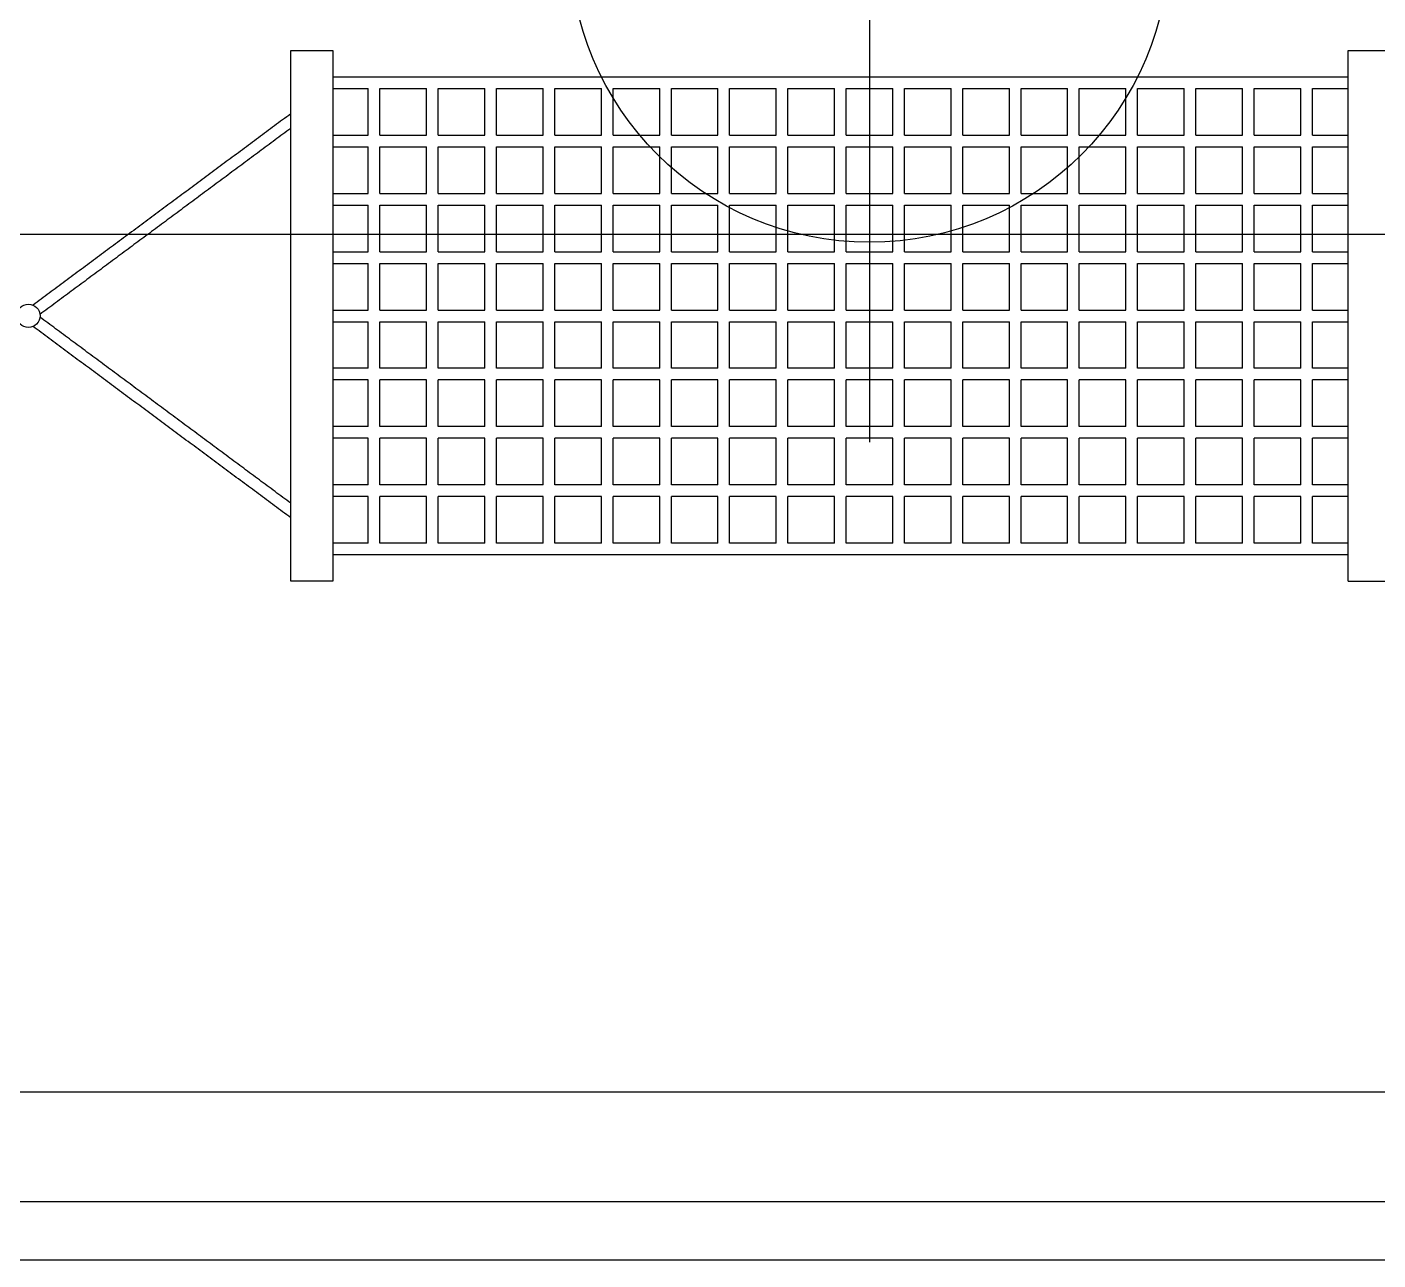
# Model space of a CAD drawing. Header units: millimetres. Extents: x 1145859089 to 1147511753, y -1047484727 to -1047247487.
# Drawn here: x 1147319387 to 1147321705, y -1047311799 to -1047309684 of the extents above; entities that cross this region are included whole.
import ezdxf
from ezdxf.xclip import XClip

# ---------------------------------------------------------------- set-up
doc = ezdxf.new("R2010")
doc.units = ezdxf.units.MM
doc.header["$LTSCALE"] = 100
doc.header["$MEASUREMENT"] = 0
doc.header["$XCLIPFRAME"] = 2
doc.linetypes.add('단지배치도$0$DASHED2', pattern=[0.375, 0.25, -0.125])
doc.layers.get('0').update_dxf_attribs({"linetype": 'CONTINUOUS'})
for name, color, linetype in [('0-BLOCK', 2, 'CONTINUOUS'), ('TRAY', 1, 'CONTINUOUS'), ('XREF', 135, 'CONTINUOUS'), ('단지배치도$0$W240910', 135, 'CONTINUOUS')]:
    doc.layers.add(name, color=color, linetype=linetype)

# ---------------------------------------------------------------- blocks, each defined once
blk = doc.blocks.new('단지배치도$0$zw$9902')
at = {"layer": '단지배치도$0$W240910'}
for p, q in [((60560.4, 62687.5), (60560.4, 60972.9)), ((59567.3, 61644.7), (59639.4, 61644.7)), ((59567.3, 60734.7), (59567.3, 61644.7)), ((59639.4, 61644.7), (59639.4, 60734.7)), ((59639.4, 60734.7), (59567.3, 60734.7)), ((58740.3, 59670, 0), (67770.2, 59670, 0)), ((58740.3, 59670, 0), (67770.2, 59670, 0)), ((58740.3, 59570, 0), (67770.2, 59570, 0)), ((58740.3, 59570, 0), (67770.2, 59570, 0))]:
    blk.add_line(p, q, dxfattribs=at)
at = {"layer": '단지배치도$0$W240910', "linetype": '단지배치도$0$DASHED2', "ltscale": 500}
blk.add_line((62739.2, 59858.1), (58281.7, 59858.1), dxfattribs=at)
at = {"layer": '단지배치도$0$W240910'}
for centre, radius in [((60560.4, 61830.2), 514.4), ((59117.2, 61189.7), 20)]:
    blk.add_circle(centre, radius, dxfattribs=at)
blk.add_rational_spline([(61381.6, 61644.7), (61381.3, 61644.7), (61407.8, 61644.7), (61442.4, 61644.7), (61452.3, 61644.7)], [0.9136551363, 0.759736031442, 1, 0.707106781187, 1], degree=2, knots=[10.170825, 10.170825, 10.170825, 56.602851, 56.602851, 113.205702, 113.205702, 113.205702], dxfattribs=at)
for points in [[(61381.6, 60734.7), (61381.6, 61189.7), (61381.6, 61644.7)], [(59639.4, 61599.6), (60510.5, 61599.6), (61381.6, 61599.6)], [(59639.4, 61579.6), (59669.9, 61579.6), (59700.5, 61579.6)], [(59700.5, 61499.6), (59700.5, 61539.6), (59700.5, 61579.6)], [(59720.5, 61579.6), (59760.5, 61579.6), (59800.5, 61579.6)], [(59720.5, 61499.6), (59720.5, 61539.6), (59720.5, 61579.6)], [(59800.5, 61499.6), (59800.5, 61539.6), (59800.5, 61579.6)], [(59820.5, 61579.6), (59860.5, 61579.6), (59900.5, 61579.6)], [(59820.5, 61499.6), (59820.5, 61539.6), (59820.5, 61579.6)], [(59900.5, 61499.6), (59900.5, 61539.6), (59900.5, 61579.6)], [(59920.5, 61579.6), (59960.5, 61579.6), (60000.5, 61579.6)], [(59920.5, 61499.6), (59920.5, 61539.6), (59920.5, 61579.6)], [(60000.5, 61499.6), (60000.5, 61539.6), (60000.5, 61579.6)], [(60020.5, 61579.6), (60060.5, 61579.6), (60100.5, 61579.6)], [(60020.5, 61499.6), (60020.5, 61539.6), (60020.5, 61579.6)], [(60100.5, 61499.6), (60100.5, 61539.6), (60100.5, 61579.6)], [(60120.5, 61579.6), (60160.5, 61579.6), (60200.5, 61579.6)], [(60120.5, 61499.6), (60120.5, 61539.6), (60120.5, 61579.6)], [(60200.5, 61499.6), (60200.5, 61539.6), (60200.5, 61579.6)], [(60220.5, 61579.6), (60260.5, 61579.6), (60300.5, 61579.6)], [(60220.5, 61499.6), (60220.5, 61539.6), (60220.5, 61579.6)], [(60300.5, 61499.6), (60300.5, 61539.6), (60300.5, 61579.6)], [(60320.5, 61579.6), (60360.5, 61579.6), (60400.5, 61579.6)], [(60320.5, 61499.6), (60320.5, 61539.6), (60320.5, 61579.6)], [(60400.5, 61499.6), (60400.5, 61539.6), (60400.5, 61579.6)], [(60420.5, 61579.6), (60460.5, 61579.6), (60500.5, 61579.6)], [(60420.5, 61499.6), (60420.5, 61539.6), (60420.5, 61579.6)], [(60500.5, 61499.6), (60500.5, 61539.6), (60500.5, 61579.6)], [(60520.5, 61579.6), (60560.5, 61579.6), (60600.5, 61579.6)], [(60520.5, 61499.6), (60520.5, 61539.6), (60520.5, 61579.6)], [(60600.5, 61499.6), (60600.5, 61539.6), (60600.5, 61579.6)], [(60620.5, 61579.6), (60660.5, 61579.6), (60700.5, 61579.6)], [(60620.5, 61499.6), (60620.5, 61539.6), (60620.5, 61579.6)], [(60700.5, 61499.6), (60700.5, 61539.6), (60700.5, 61579.6)], [(60720.5, 61579.6), (60760.5, 61579.6), (60800.5, 61579.6)], [(60720.5, 61499.6), (60720.5, 61539.6), (60720.5, 61579.6)], [(60800.5, 61499.6), (60800.5, 61539.6), (60800.5, 61579.6)], [(60820.5, 61579.6), (60860.5, 61579.6), (60900.5, 61579.6)], [(60820.5, 61499.6), (60820.5, 61539.6), (60820.5, 61579.6)], [(60900.5, 61499.6), (60900.5, 61539.6), (60900.5, 61579.6)], [(60920.5, 61579.6), (60960.5, 61579.6), (61000.5, 61579.6)], [(60920.5, 61499.6), (60920.5, 61539.6), (60920.5, 61579.6)], [(61000.5, 61499.6), (61000.5, 61539.6), (61000.5, 61579.6)], [(61020.5, 61579.6), (61060.5, 61579.6), (61100.5, 61579.6)], [(61020.5, 61499.6), (61020.5, 61539.6), (61020.5, 61579.6)], [(61100.5, 61499.6), (61100.5, 61539.6), (61100.5, 61579.6)], [(61120.5, 61579.6), (61160.5, 61579.6), (61200.5, 61579.6)], [(61120.5, 61499.6), (61120.5, 61539.6), (61120.5, 61579.6)], [(61200.5, 61499.6), (61200.5, 61539.6), (61200.5, 61579.6)], [(61220.5, 61579.6), (61260.5, 61579.6), (61300.5, 61579.6)], [(61220.5, 61499.6), (61220.5, 61539.6), (61220.5, 61579.6)], [(61300.5, 61499.6), (61300.5, 61539.6), (61300.5, 61579.6)], [(61320.5, 61579.6), (61351, 61579.6), (61381.6, 61579.6)], [(61320.5, 61499.6), (61320.5, 61539.6), (61320.5, 61579.6)], [(59567.3, 61536.1), (59346.2, 61372.1), (59125.2, 61208)], [(59567.3, 61511.2), (59352.2, 61351.6), (59137.1, 61192)], [(59639.4, 61499.6), (59669.9, 61499.6), (59700.5, 61499.6)], [(59720.5, 61499.6), (59760.5, 61499.6), (59800.5, 61499.6)], [(59820.5, 61499.6), (59860.5, 61499.6), (59900.5, 61499.6)], [(59920.5, 61499.6), (59960.5, 61499.6), (60000.5, 61499.6)], [(60020.5, 61499.6), (60060.5, 61499.6), (60100.5, 61499.6)], [(60120.5, 61499.6), (60160.5, 61499.6), (60200.5, 61499.6)], [(60220.5, 61499.6), (60260.5, 61499.6), (60300.5, 61499.6)], [(60320.5, 61499.6), (60360.5, 61499.6), (60400.5, 61499.6)], [(60420.5, 61499.6), (60460.5, 61499.6), (60500.5, 61499.6)], [(60520.5, 61499.6), (60560.5, 61499.6), (60600.5, 61499.6)], [(60620.5, 61499.6), (60660.5, 61499.6), (60700.5, 61499.6)], [(60720.5, 61499.6), (60760.5, 61499.6), (60800.5, 61499.6)], [(60820.5, 61499.6), (60860.5, 61499.6), (60900.5, 61499.6)], [(60920.5, 61499.6), (60960.5, 61499.6), (61000.5, 61499.6)], [(61020.5, 61499.6), (61060.5, 61499.6), (61100.5, 61499.6)], [(61120.5, 61499.6), (61160.5, 61499.6), (61200.5, 61499.6)], [(61220.5, 61499.6), (61260.5, 61499.6), (61300.5, 61499.6)], [(61320.5, 61499.6), (61351, 61499.6), (61381.6, 61499.6)], [(59639.4, 61479.6), (59669.9, 61479.6), (59700.5, 61479.6)], [(59700.5, 61399.6), (59700.5, 61439.6), (59700.5, 61479.6)], [(59720.5, 61479.6), (59760.5, 61479.6), (59800.5, 61479.6)], [(59720.5, 61399.6), (59720.5, 61439.6), (59720.5, 61479.6)], [(59800.5, 61399.6), (59800.5, 61439.6), (59800.5, 61479.6)], [(59820.5, 61479.6), (59860.5, 61479.6), (59900.5, 61479.6)], [(59820.5, 61399.6), (59820.5, 61439.6), (59820.5, 61479.6)], [(59900.5, 61399.6), (59900.5, 61439.6), (59900.5, 61479.6)], [(59920.5, 61479.6), (59960.5, 61479.6), (60000.5, 61479.6)], [(59920.5, 61399.6), (59920.5, 61439.6), (59920.5, 61479.6)], [(60000.5, 61399.6), (60000.5, 61439.6), (60000.5, 61479.6)], [(60020.5, 61479.6), (60060.5, 61479.6), (60100.5, 61479.6)], [(60020.5, 61399.6), (60020.5, 61439.6), (60020.5, 61479.6)], [(60100.5, 61399.6), (60100.5, 61439.6), (60100.5, 61479.6)], [(60120.5, 61479.6), (60160.5, 61479.6), (60200.5, 61479.6)], [(60120.5, 61399.6), (60120.5, 61439.6), (60120.5, 61479.6)], [(60200.5, 61399.6), (60200.5, 61439.6), (60200.5, 61479.6)], [(60220.5, 61479.6), (60260.5, 61479.6), (60300.5, 61479.6)], [(60220.5, 61399.6), (60220.5, 61439.6), (60220.5, 61479.6)], [(60300.5, 61399.6), (60300.5, 61439.6), (60300.5, 61479.6)], [(60320.5, 61479.6), (60360.5, 61479.6), (60400.5, 61479.6)], [(60320.5, 61399.6), (60320.5, 61439.6), (60320.5, 61479.6)], [(60400.5, 61399.6), (60400.5, 61439.6), (60400.5, 61479.6)], [(60420.5, 61479.6), (60460.5, 61479.6), (60500.5, 61479.6)], [(60420.5, 61399.6), (60420.5, 61439.6), (60420.5, 61479.6)], [(60500.5, 61399.6), (60500.5, 61439.6), (60500.5, 61479.6)], [(60520.5, 61479.6), (60560.5, 61479.6), (60600.5, 61479.6)], [(60520.5, 61399.6), (60520.5, 61439.6), (60520.5, 61479.6)], [(60600.5, 61399.6), (60600.5, 61439.6), (60600.5, 61479.6)], [(60620.5, 61479.6), (60660.5, 61479.6), (60700.5, 61479.6)], [(60620.5, 61399.6), (60620.5, 61439.6), (60620.5, 61479.6)], [(60700.5, 61399.6), (60700.5, 61439.6), (60700.5, 61479.6)], [(60720.5, 61479.6), (60760.5, 61479.6), (60800.5, 61479.6)], [(60720.5, 61399.6), (60720.5, 61439.6), (60720.5, 61479.6)], [(60800.5, 61399.6), (60800.5, 61439.6), (60800.5, 61479.6)], [(60820.5, 61479.6), (60860.5, 61479.6), (60900.5, 61479.6)], [(60820.5, 61399.6), (60820.5, 61439.6), (60820.5, 61479.6)], [(60900.5, 61399.6), (60900.5, 61439.6), (60900.5, 61479.6)], [(60920.5, 61479.6), (60960.5, 61479.6), (61000.5, 61479.6)], [(60920.5, 61399.6), (60920.5, 61439.6), (60920.5, 61479.6)], [(61000.5, 61399.6), (61000.5, 61439.6), (61000.5, 61479.6)], [(61020.5, 61479.6), (61060.5, 61479.6), (61100.5, 61479.6)], [(61020.5, 61399.6), (61020.5, 61439.6), (61020.5, 61479.6)], [(61100.5, 61399.6), (61100.5, 61439.6), (61100.5, 61479.6)], [(61120.5, 61479.6), (61160.5, 61479.6), (61200.5, 61479.6)], [(61120.5, 61399.6), (61120.5, 61439.6), (61120.5, 61479.6)], [(61200.5, 61399.6), (61200.5, 61439.6), (61200.5, 61479.6)], [(61220.5, 61479.6), (61260.5, 61479.6), (61300.5, 61479.6)], [(61220.5, 61399.6), (61220.5, 61439.6), (61220.5, 61479.6)], [(61300.5, 61399.6), (61300.5, 61439.6), (61300.5, 61479.6)], [(61320.5, 61479.6), (61351, 61479.6), (61381.6, 61479.6)], [(61320.5, 61399.6), (61320.5, 61439.6), (61320.5, 61479.6)], [(59639.4, 61399.6), (59669.9, 61399.6), (59700.5, 61399.6)], [(59720.5, 61399.6), (59760.5, 61399.6), (59800.5, 61399.6)], [(59820.5, 61399.6), (59860.5, 61399.6), (59900.5, 61399.6)], [(59920.5, 61399.6), (59960.5, 61399.6), (60000.5, 61399.6)], [(60020.5, 61399.6), (60060.5, 61399.6), (60100.5, 61399.6)], [(60120.5, 61399.6), (60160.5, 61399.6), (60200.5, 61399.6)], [(60220.5, 61399.6), (60260.5, 61399.6), (60300.5, 61399.6)], [(60320.5, 61399.6), (60360.5, 61399.6), (60400.5, 61399.6)], [(60420.5, 61399.6), (60460.5, 61399.6), (60500.5, 61399.6)], [(60520.5, 61399.6), (60560.5, 61399.6), (60600.5, 61399.6)], [(60620.5, 61399.6), (60660.5, 61399.6), (60700.5, 61399.6)], [(60720.5, 61399.6), (60760.5, 61399.6), (60800.5, 61399.6)], [(60820.5, 61399.6), (60860.5, 61399.6), (60900.5, 61399.6)], [(60920.5, 61399.6), (60960.5, 61399.6), (61000.5, 61399.6)], [(61020.5, 61399.6), (61060.5, 61399.6), (61100.5, 61399.6)], [(61120.5, 61399.6), (61160.5, 61399.6), (61200.5, 61399.6)], [(61220.5, 61399.6), (61260.5, 61399.6), (61300.5, 61399.6)], [(61320.5, 61399.6), (61351, 61399.6), (61381.6, 61399.6)], [(59639.4, 61379.6), (59669.9, 61379.6), (59700.5, 61379.6)], [(59700.5, 61299.6), (59700.5, 61339.6), (59700.5, 61379.6)], [(59720.5, 61379.6), (59760.5, 61379.6), (59800.5, 61379.6)], [(59720.5, 61299.6), (59720.5, 61339.6), (59720.5, 61379.6)], [(59800.5, 61299.6), (59800.5, 61339.6), (59800.5, 61379.6)], [(59820.5, 61379.6), (59860.5, 61379.6), (59900.5, 61379.6)], [(59820.5, 61299.6), (59820.5, 61339.6), (59820.5, 61379.6)], [(59900.5, 61299.6), (59900.5, 61339.6), (59900.5, 61379.6)], [(59920.5, 61379.6), (59960.5, 61379.6), (60000.5, 61379.6)], [(59920.5, 61299.6), (59920.5, 61339.6), (59920.5, 61379.6)], [(60000.5, 61299.6), (60000.5, 61339.6), (60000.5, 61379.6)], [(60020.5, 61379.6), (60060.5, 61379.6), (60100.5, 61379.6)], [(60020.5, 61299.6), (60020.5, 61339.6), (60020.5, 61379.6)], [(60100.5, 61299.6), (60100.5, 61339.6), (60100.5, 61379.6)], [(60120.5, 61379.6), (60160.5, 61379.6), (60200.5, 61379.6)], [(60120.5, 61299.6), (60120.5, 61339.6), (60120.5, 61379.6)], [(60200.5, 61299.6), (60200.5, 61339.6), (60200.5, 61379.6)], [(60220.5, 61379.6), (60260.5, 61379.6), (60300.5, 61379.6)], [(60220.5, 61299.6), (60220.5, 61339.6), (60220.5, 61379.6)], [(60300.5, 61299.6), (60300.5, 61339.6), (60300.5, 61379.6)], [(60320.5, 61379.6), (60360.5, 61379.6), (60400.5, 61379.6)], [(60320.5, 61299.6), (60320.5, 61339.6), (60320.5, 61379.6)], [(60400.5, 61299.6), (60400.5, 61339.6), (60400.5, 61379.6)], [(60420.5, 61379.6), (60460.5, 61379.6), (60500.5, 61379.6)], [(60420.5, 61299.6), (60420.5, 61339.6), (60420.5, 61379.6)], [(60500.5, 61299.6), (60500.5, 61339.6), (60500.5, 61379.6)], [(60520.5, 61379.6), (60560.5, 61379.6), (60600.5, 61379.6)], [(60520.5, 61299.6), (60520.5, 61339.6), (60520.5, 61379.6)], [(60600.5, 61299.6), (60600.5, 61339.6), (60600.5, 61379.6)], [(60620.5, 61379.6), (60660.5, 61379.6), (60700.5, 61379.6)], [(60620.5, 61299.6), (60620.5, 61339.6), (60620.5, 61379.6)], [(60700.5, 61299.6), (60700.5, 61339.6), (60700.5, 61379.6)], [(60720.5, 61379.6), (60760.5, 61379.6), (60800.5, 61379.6)], [(60720.5, 61299.6), (60720.5, 61339.6), (60720.5, 61379.6)], [(60800.5, 61299.6), (60800.5, 61339.6), (60800.5, 61379.6)], [(60820.5, 61379.6), (60860.5, 61379.6), (60900.5, 61379.6)], [(60820.5, 61299.6), (60820.5, 61339.6), (60820.5, 61379.6)], [(60900.5, 61299.6), (60900.5, 61339.6), (60900.5, 61379.6)], [(60920.5, 61379.6), (60960.5, 61379.6), (61000.5, 61379.6)], [(60920.5, 61299.6), (60920.5, 61339.6), (60920.5, 61379.6)], [(61000.5, 61299.6), (61000.5, 61339.6), (61000.5, 61379.6)], [(61020.5, 61379.6), (61060.5, 61379.6), (61100.5, 61379.6)], [(61020.5, 61299.6), (61020.5, 61339.6), (61020.5, 61379.6)], [(61100.5, 61299.6), (61100.5, 61339.6), (61100.5, 61379.6)], [(61120.5, 61379.6), (61160.5, 61379.6), (61200.5, 61379.6)], [(61120.5, 61299.6), (61120.5, 61339.6), (61120.5, 61379.6)], [(61200.5, 61299.6), (61200.5, 61339.6), (61200.5, 61379.6)], [(61220.5, 61379.6), (61260.5, 61379.6), (61300.5, 61379.6)], [(61220.5, 61299.6), (61220.5, 61339.6), (61220.5, 61379.6)], [(61300.5, 61299.6), (61300.5, 61339.6), (61300.5, 61379.6)], [(61320.5, 61379.6), (61351, 61379.6), (61381.6, 61379.6)], [(61320.5, 61299.6), (61320.5, 61339.6), (61320.5, 61379.6)], [(59639.4, 61299.6), (59669.9, 61299.6), (59700.5, 61299.6)], [(59720.5, 61299.6), (59760.5, 61299.6), (59800.5, 61299.6)], [(59820.5, 61299.6), (59860.5, 61299.6), (59900.5, 61299.6)], [(59920.5, 61299.6), (59960.5, 61299.6), (60000.5, 61299.6)], [(60020.5, 61299.6), (60060.5, 61299.6), (60100.5, 61299.6)], [(60120.5, 61299.6), (60160.5, 61299.6), (60200.5, 61299.6)], [(60220.5, 61299.6), (60260.5, 61299.6), (60300.5, 61299.6)], [(60320.5, 61299.6), (60360.5, 61299.6), (60400.5, 61299.6)], [(60420.5, 61299.6), (60460.5, 61299.6), (60500.5, 61299.6)], [(60520.5, 61299.6), (60560.5, 61299.6), (60600.5, 61299.6)], [(60620.5, 61299.6), (60660.5, 61299.6), (60700.5, 61299.6)], [(60720.5, 61299.6), (60760.5, 61299.6), (60800.5, 61299.6)], [(60820.5, 61299.6), (60860.5, 61299.6), (60900.5, 61299.6)], [(60920.5, 61299.6), (60960.5, 61299.6), (61000.5, 61299.6)], [(61020.5, 61299.6), (61060.5, 61299.6), (61100.5, 61299.6)], [(61120.5, 61299.6), (61160.5, 61299.6), (61200.5, 61299.6)], [(61220.5, 61299.6), (61260.5, 61299.6), (61300.5, 61299.6)], [(61320.5, 61299.6), (61351, 61299.6), (61381.6, 61299.6)], [(59639.4, 61279.6), (59669.9, 61279.6), (59700.5, 61279.6)], [(59700.5, 61199.6), (59700.5, 61239.6), (59700.5, 61279.6)], [(59720.5, 61279.6), (59760.5, 61279.6), (59800.5, 61279.6)], [(59720.5, 61199.6), (59720.5, 61239.6), (59720.5, 61279.6)], [(59800.5, 61199.6), (59800.5, 61239.6), (59800.5, 61279.6)], [(59820.5, 61279.6), (59860.5, 61279.6), (59900.5, 61279.6)], [(59820.5, 61199.6), (59820.5, 61239.6), (59820.5, 61279.6)], [(59900.5, 61199.6), (59900.5, 61239.6), (59900.5, 61279.6)], [(59920.5, 61279.6), (59960.5, 61279.6), (60000.5, 61279.6)], [(59920.5, 61199.6), (59920.5, 61239.6), (59920.5, 61279.6)], [(60000.5, 61199.6), (60000.5, 61239.6), (60000.5, 61279.6)], [(60020.5, 61279.6), (60060.5, 61279.6), (60100.5, 61279.6)], [(60020.5, 61199.6), (60020.5, 61239.6), (60020.5, 61279.6)], [(60100.5, 61199.6), (60100.5, 61239.6), (60100.5, 61279.6)], [(60120.5, 61279.6), (60160.5, 61279.6), (60200.5, 61279.6)], [(60120.5, 61199.6), (60120.5, 61239.6), (60120.5, 61279.6)], [(60200.5, 61199.6), (60200.5, 61239.6), (60200.5, 61279.6)], [(60220.5, 61279.6), (60260.5, 61279.6), (60300.5, 61279.6)], [(60220.5, 61199.6), (60220.5, 61239.6), (60220.5, 61279.6)], [(60300.5, 61199.6), (60300.5, 61239.6), (60300.5, 61279.6)], [(60320.5, 61279.6), (60360.5, 61279.6), (60400.5, 61279.6)], [(60320.5, 61199.6), (60320.5, 61239.6), (60320.5, 61279.6)], [(60400.5, 61199.6), (60400.5, 61239.6), (60400.5, 61279.6)], [(60420.5, 61279.6), (60460.5, 61279.6), (60500.5, 61279.6)], [(60420.5, 61199.6), (60420.5, 61239.6), (60420.5, 61279.6)], [(60500.5, 61199.6), (60500.5, 61239.6), (60500.5, 61279.6)], [(60520.5, 61279.6), (60560.5, 61279.6), (60600.5, 61279.6)], [(60520.5, 61199.6), (60520.5, 61239.6), (60520.5, 61279.6)], [(60600.5, 61199.6), (60600.5, 61239.6), (60600.5, 61279.6)], [(60620.5, 61279.6), (60660.5, 61279.6), (60700.5, 61279.6)], [(60620.5, 61199.6), (60620.5, 61239.6), (60620.5, 61279.6)], [(60700.5, 61199.6), (60700.5, 61239.6), (60700.5, 61279.6)], [(60720.5, 61279.6), (60760.5, 61279.6), (60800.5, 61279.6)], [(60720.5, 61199.6), (60720.5, 61239.6), (60720.5, 61279.6)], [(60800.5, 61199.6), (60800.5, 61239.6), (60800.5, 61279.6)], [(60820.5, 61279.6), (60860.5, 61279.6), (60900.5, 61279.6)], [(60820.5, 61199.6), (60820.5, 61239.6), (60820.5, 61279.6)], [(60900.5, 61199.6), (60900.5, 61239.6), (60900.5, 61279.6)], [(60920.5, 61279.6), (60960.5, 61279.6), (61000.5, 61279.6)], [(60920.5, 61199.6), (60920.5, 61239.6), (60920.5, 61279.6)], [(61000.5, 61199.6), (61000.5, 61239.6), (61000.5, 61279.6)], [(61020.5, 61279.6), (61060.5, 61279.6), (61100.5, 61279.6)], [(61020.5, 61199.6), (61020.5, 61239.6), (61020.5, 61279.6)], [(61100.5, 61199.6), (61100.5, 61239.6), (61100.5, 61279.6)], [(61120.5, 61279.6), (61160.5, 61279.6), (61200.5, 61279.6)], [(61120.5, 61199.6), (61120.5, 61239.6), (61120.5, 61279.6)], [(61200.5, 61199.6), (61200.5, 61239.6), (61200.5, 61279.6)], [(61220.5, 61279.6), (61260.5, 61279.6), (61300.5, 61279.6)], [(61220.5, 61199.6), (61220.5, 61239.6), (61220.5, 61279.6)], [(61300.5, 61199.6), (61300.5, 61239.6), (61300.5, 61279.6)], [(61320.5, 61279.6), (61351, 61279.6), (61381.6, 61279.6)], [(61320.5, 61199.6), (61320.5, 61239.6), (61320.5, 61279.6)], [(59639.4, 61199.6), (59669.9, 61199.6), (59700.5, 61199.6)], [(59720.5, 61199.6), (59760.5, 61199.6), (59800.5, 61199.6)], [(59820.5, 61199.6), (59860.5, 61199.6), (59900.5, 61199.6)], [(59920.5, 61199.6), (59960.5, 61199.6), (60000.5, 61199.6)], [(60020.5, 61199.6), (60060.5, 61199.6), (60100.5, 61199.6)], [(60120.5, 61199.6), (60160.5, 61199.6), (60200.5, 61199.6)], [(60220.5, 61199.6), (60260.5, 61199.6), (60300.5, 61199.6)], [(60320.5, 61199.6), (60360.5, 61199.6), (60400.5, 61199.6)], [(60420.5, 61199.6), (60460.5, 61199.6), (60500.5, 61199.6)], [(60520.5, 61199.6), (60560.5, 61199.6), (60600.5, 61199.6)], [(60620.5, 61199.6), (60660.5, 61199.6), (60700.5, 61199.6)], [(60720.5, 61199.6), (60760.5, 61199.6), (60800.5, 61199.6)], [(60820.5, 61199.6), (60860.5, 61199.6), (60900.5, 61199.6)], [(60920.5, 61199.6), (60960.5, 61199.6), (61000.5, 61199.6)], [(61020.5, 61199.6), (61060.5, 61199.6), (61100.5, 61199.6)], [(61120.5, 61199.6), (61160.5, 61199.6), (61200.5, 61199.6)], [(61220.5, 61199.6), (61260.5, 61199.6), (61300.5, 61199.6)], [(61320.5, 61199.6), (61351, 61199.6), (61381.6, 61199.6)], [(59567.3, 60868.2), (59352.2, 61027.8), (59137.1, 61187.4)], [(59639.4, 61179.6), (59669.9, 61179.6), (59700.5, 61179.6)], [(59700.5, 61099.6), (59700.5, 61139.6), (59700.5, 61179.6)], [(59720.5, 61179.6), (59760.5, 61179.6), (59800.5, 61179.6)], [(59720.5, 61099.6), (59720.5, 61139.6), (59720.5, 61179.6)], [(59800.5, 61099.6), (59800.5, 61139.6), (59800.5, 61179.6)], [(59820.5, 61179.6), (59860.5, 61179.6), (59900.5, 61179.6)], [(59820.5, 61099.6), (59820.5, 61139.6), (59820.5, 61179.6)], [(59900.5, 61099.6), (59900.5, 61139.6), (59900.5, 61179.6)], [(59920.5, 61179.6), (59960.5, 61179.6), (60000.5, 61179.6)], [(59920.5, 61099.6), (59920.5, 61139.6), (59920.5, 61179.6)], [(60000.5, 61099.6), (60000.5, 61139.6), (60000.5, 61179.6)], [(60020.5, 61179.6), (60060.5, 61179.6), (60100.5, 61179.6)], [(60020.5, 61099.6), (60020.5, 61139.6), (60020.5, 61179.6)], [(60100.5, 61099.6), (60100.5, 61139.6), (60100.5, 61179.6)], [(60120.5, 61179.6), (60160.5, 61179.6), (60200.5, 61179.6)], [(60120.5, 61099.6), (60120.5, 61139.6), (60120.5, 61179.6)], [(60200.5, 61099.6), (60200.5, 61139.6), (60200.5, 61179.6)], [(60220.5, 61179.6), (60260.5, 61179.6), (60300.5, 61179.6)], [(60220.5, 61099.6), (60220.5, 61139.6), (60220.5, 61179.6)], [(60300.5, 61099.6), (60300.5, 61139.6), (60300.5, 61179.6)], [(60320.5, 61179.6), (60360.5, 61179.6), (60400.5, 61179.6)], [(60320.5, 61099.6), (60320.5, 61139.6), (60320.5, 61179.6)], [(60400.5, 61099.6), (60400.5, 61139.6), (60400.5, 61179.6)], [(60420.5, 61179.6), (60460.5, 61179.6), (60500.5, 61179.6)], [(60420.5, 61099.6), (60420.5, 61139.6), (60420.5, 61179.6)], [(60500.5, 61099.6), (60500.5, 61139.6), (60500.5, 61179.6)], [(60520.5, 61179.6), (60560.5, 61179.6), (60600.5, 61179.6)], [(60520.5, 61099.6), (60520.5, 61139.6), (60520.5, 61179.6)], [(60600.5, 61099.6), (60600.5, 61139.6), (60600.5, 61179.6)], [(60620.5, 61179.6), (60660.5, 61179.6), (60700.5, 61179.6)], [(60620.5, 61099.6), (60620.5, 61139.6), (60620.5, 61179.6)], [(60700.5, 61099.6), (60700.5, 61139.6), (60700.5, 61179.6)], [(60720.5, 61179.6), (60760.5, 61179.6), (60800.5, 61179.6)], [(60720.5, 61099.6), (60720.5, 61139.6), (60720.5, 61179.6)], [(60800.5, 61099.6), (60800.5, 61139.6), (60800.5, 61179.6)], [(60820.5, 61179.6), (60860.5, 61179.6), (60900.5, 61179.6)], [(60820.5, 61099.6), (60820.5, 61139.6), (60820.5, 61179.6)], [(60900.5, 61099.6), (60900.5, 61139.6), (60900.5, 61179.6)], [(60920.5, 61179.6), (60960.5, 61179.6), (61000.5, 61179.6)], [(60920.5, 61099.6), (60920.5, 61139.6), (60920.5, 61179.6)], [(61000.5, 61099.6), (61000.5, 61139.6), (61000.5, 61179.6)], [(61020.5, 61179.6), (61060.5, 61179.6), (61100.5, 61179.6)], [(61020.5, 61099.6), (61020.5, 61139.6), (61020.5, 61179.6)], [(61100.5, 61099.6), (61100.5, 61139.6), (61100.5, 61179.6)], [(61120.5, 61179.6), (61160.5, 61179.6), (61200.5, 61179.6)], [(61120.5, 61099.6), (61120.5, 61139.6), (61120.5, 61179.6)], [(61200.5, 61099.6), (61200.5, 61139.6), (61200.5, 61179.6)], [(61220.5, 61179.6), (61260.5, 61179.6), (61300.5, 61179.6)], [(61220.5, 61099.6), (61220.5, 61139.6), (61220.5, 61179.6)], [(61300.5, 61099.6), (61300.5, 61139.6), (61300.5, 61179.6)], [(61320.5, 61179.6), (61351, 61179.6), (61381.6, 61179.6)], [(61320.5, 61099.6), (61320.5, 61139.6), (61320.5, 61179.6)], [(59567.3, 60843.3), (59346.2, 61007.3), (59125.2, 61171.3)], [(59700.5, 61099.6), (59669.9, 61099.6), (59639.4, 61099.6)], [(59800.5, 61099.6), (59760.5, 61099.6), (59720.5, 61099.6)], [(59900.5, 61099.6), (59860.5, 61099.6), (59820.5, 61099.6)], [(60000.5, 61099.6), (59960.5, 61099.6), (59920.5, 61099.6)], [(60100.5, 61099.6), (60060.5, 61099.6), (60020.5, 61099.6)], [(60200.5, 61099.6), (60160.5, 61099.6), (60120.5, 61099.6)], [(60300.5, 61099.6), (60260.5, 61099.6), (60220.5, 61099.6)], [(60400.5, 61099.6), (60360.5, 61099.6), (60320.5, 61099.6)], [(60500.5, 61099.6), (60460.5, 61099.6), (60420.5, 61099.6)], [(60600.5, 61099.6), (60560.5, 61099.6), (60520.5, 61099.6)], [(60700.5, 61099.6), (60660.5, 61099.6), (60620.5, 61099.6)], [(60800.5, 61099.6), (60760.5, 61099.6), (60720.5, 61099.6)], [(60900.5, 61099.6), (60860.5, 61099.6), (60820.5, 61099.6)], [(61000.5, 61099.6), (60960.5, 61099.6), (60920.5, 61099.6)], [(61100.5, 61099.6), (61060.5, 61099.6), (61020.5, 61099.6)], [(61200.5, 61099.6), (61160.5, 61099.6), (61120.5, 61099.6)], [(61300.5, 61099.6), (61260.5, 61099.6), (61220.5, 61099.6)], [(61381.6, 61099.6), (61351, 61099.6), (61320.5, 61099.6)], [(59700.5, 61079.6), (59669.9, 61079.6), (59639.4, 61079.6)], [(59700.5, 60999.6), (59700.5, 61039.6), (59700.5, 61079.6)], [(59800.5, 61079.6), (59760.5, 61079.6), (59720.5, 61079.6)], [(59720.5, 60999.6), (59720.5, 61039.6), (59720.5, 61079.6)], [(59800.5, 60999.6), (59800.5, 61039.6), (59800.5, 61079.6)], [(59900.5, 61079.6), (59860.5, 61079.6), (59820.5, 61079.6)], [(59820.5, 60999.6), (59820.5, 61039.6), (59820.5, 61079.6)], [(59900.5, 60999.6), (59900.5, 61039.6), (59900.5, 61079.6)], [(60000.5, 61079.6), (59960.5, 61079.6), (59920.5, 61079.6)], [(59920.5, 60999.6), (59920.5, 61039.6), (59920.5, 61079.6)], [(60000.5, 60999.6), (60000.5, 61039.6), (60000.5, 61079.6)], [(60100.5, 61079.6), (60060.5, 61079.6), (60020.5, 61079.6)], [(60020.5, 60999.6), (60020.5, 61039.6), (60020.5, 61079.6)], [(60100.5, 60999.6), (60100.5, 61039.6), (60100.5, 61079.6)], [(60200.5, 61079.6), (60160.5, 61079.6), (60120.5, 61079.6)], [(60120.5, 60999.6), (60120.5, 61039.6), (60120.5, 61079.6)], [(60200.5, 60999.6), (60200.5, 61039.6), (60200.5, 61079.6)], [(60300.5, 61079.6), (60260.5, 61079.6), (60220.5, 61079.6)], [(60220.5, 60999.6), (60220.5, 61039.6), (60220.5, 61079.6)], [(60300.5, 60999.6), (60300.5, 61039.6), (60300.5, 61079.6)], [(60400.5, 61079.6), (60360.5, 61079.6), (60320.5, 61079.6)], [(60320.5, 60999.6), (60320.5, 61039.6), (60320.5, 61079.6)], [(60400.5, 60999.6), (60400.5, 61039.6), (60400.5, 61079.6)], [(60500.5, 61079.6), (60460.5, 61079.6), (60420.5, 61079.6)], [(60420.5, 60999.6), (60420.5, 61039.6), (60420.5, 61079.6)], [(60500.5, 60999.6), (60500.5, 61039.6), (60500.5, 61079.6)], [(60600.5, 61079.6), (60560.5, 61079.6), (60520.5, 61079.6)], [(60520.5, 60999.6), (60520.5, 61039.6), (60520.5, 61079.6)], [(60600.5, 60999.6), (60600.5, 61039.6), (60600.5, 61079.6)], [(60700.5, 61079.6), (60660.5, 61079.6), (60620.5, 61079.6)], [(60620.5, 60999.6), (60620.5, 61039.6), (60620.5, 61079.6)], [(60700.5, 60999.6), (60700.5, 61039.6), (60700.5, 61079.6)], [(60800.5, 61079.6), (60760.5, 61079.6), (60720.5, 61079.6)], [(60720.5, 60999.6), (60720.5, 61039.6), (60720.5, 61079.6)], [(60800.5, 60999.6), (60800.5, 61039.6), (60800.5, 61079.6)], [(60900.5, 61079.6), (60860.5, 61079.6), (60820.5, 61079.6)], [(60820.5, 60999.6), (60820.5, 61039.6), (60820.5, 61079.6)], [(60900.5, 60999.6), (60900.5, 61039.6), (60900.5, 61079.6)], [(61000.5, 61079.6), (60960.5, 61079.6), (60920.5, 61079.6)], [(60920.5, 60999.6), (60920.5, 61039.6), (60920.5, 61079.6)], [(61000.5, 60999.6), (61000.5, 61039.6), (61000.5, 61079.6)], [(61100.5, 61079.6), (61060.5, 61079.6), (61020.5, 61079.6)], [(61020.5, 60999.6), (61020.5, 61039.6), (61020.5, 61079.6)], [(61100.5, 60999.6), (61100.5, 61039.6), (61100.5, 61079.6)], [(61200.5, 61079.6), (61160.5, 61079.6), (61120.5, 61079.6)], [(61120.5, 60999.6), (61120.5, 61039.6), (61120.5, 61079.6)], [(61200.5, 60999.6), (61200.5, 61039.6), (61200.5, 61079.6)], [(61300.5, 61079.6), (61260.5, 61079.6), (61220.5, 61079.6)], [(61220.5, 60999.6), (61220.5, 61039.6), (61220.5, 61079.6)], [(61300.5, 60999.6), (61300.5, 61039.6), (61300.5, 61079.6)], [(61381.6, 61079.6), (61351, 61079.6), (61320.5, 61079.6)], [(61320.5, 60999.6), (61320.5, 61039.6), (61320.5, 61079.6)], [(59700.5, 60999.6), (59669.9, 60999.6), (59639.4, 60999.6)], [(59800.5, 60999.6), (59760.5, 60999.6), (59720.5, 60999.6)], [(59900.5, 60999.6), (59860.5, 60999.6), (59820.5, 60999.6)], [(60000.5, 60999.6), (59960.5, 60999.6), (59920.5, 60999.6)], [(60100.5, 60999.6), (60060.5, 60999.6), (60020.5, 60999.6)], [(60200.5, 60999.6), (60160.5, 60999.6), (60120.5, 60999.6)], [(60300.5, 60999.6), (60260.5, 60999.6), (60220.5, 60999.6)], [(60400.5, 60999.6), (60360.5, 60999.6), (60320.5, 60999.6)], [(60500.5, 60999.6), (60460.5, 60999.6), (60420.5, 60999.6)], [(60600.5, 60999.6), (60560.5, 60999.6), (60520.5, 60999.6)], [(60700.5, 60999.6), (60660.5, 60999.6), (60620.5, 60999.6)], [(60800.5, 60999.6), (60760.5, 60999.6), (60720.5, 60999.6)], [(60900.5, 60999.6), (60860.5, 60999.6), (60820.5, 60999.6)], [(61000.5, 60999.6), (60960.5, 60999.6), (60920.5, 60999.6)], [(61100.5, 60999.6), (61060.5, 60999.6), (61020.5, 60999.6)], [(61200.5, 60999.6), (61160.5, 60999.6), (61120.5, 60999.6)], [(61300.5, 60999.6), (61260.5, 60999.6), (61220.5, 60999.6)], [(61381.6, 60999.6), (61351, 60999.6), (61320.5, 60999.6)], [(59700.5, 60979.6), (59669.9, 60979.6), (59639.4, 60979.6)], [(59700.5, 60899.6), (59700.5, 60939.6), (59700.5, 60979.6)], [(59800.5, 60979.6), (59760.5, 60979.6), (59720.5, 60979.6)], [(59720.5, 60899.6), (59720.5, 60939.6), (59720.5, 60979.6)], [(59800.5, 60899.6), (59800.5, 60939.6), (59800.5, 60979.6)], [(59900.5, 60979.6), (59860.5, 60979.6), (59820.5, 60979.6)], [(59820.5, 60899.6), (59820.5, 60939.6), (59820.5, 60979.6)], [(59900.5, 60899.6), (59900.5, 60939.6), (59900.5, 60979.6)], [(60000.5, 60979.6), (59960.5, 60979.6), (59920.5, 60979.6)], [(59920.5, 60899.6), (59920.5, 60939.6), (59920.5, 60979.6)], [(60000.5, 60899.6), (60000.5, 60939.6), (60000.5, 60979.6)], [(60100.5, 60979.6), (60060.5, 60979.6), (60020.5, 60979.6)], [(60020.5, 60899.6), (60020.5, 60939.6), (60020.5, 60979.6)], [(60100.5, 60899.6), (60100.5, 60939.6), (60100.5, 60979.6)], [(60200.5, 60979.6), (60160.5, 60979.6), (60120.5, 60979.6)], [(60120.5, 60899.6), (60120.5, 60939.6), (60120.5, 60979.6)], [(60200.5, 60899.6), (60200.5, 60939.6), (60200.5, 60979.6)], [(60300.5, 60979.6), (60260.5, 60979.6), (60220.5, 60979.6)], [(60220.5, 60899.6), (60220.5, 60939.6), (60220.5, 60979.6)], [(60300.5, 60899.6), (60300.5, 60939.6), (60300.5, 60979.6)], [(60400.5, 60979.6), (60360.5, 60979.6), (60320.5, 60979.6)], [(60320.5, 60899.6), (60320.5, 60939.6), (60320.5, 60979.6)], [(60400.5, 60899.6), (60400.5, 60939.6), (60400.5, 60979.6)], [(60500.5, 60979.6), (60460.5, 60979.6), (60420.5, 60979.6)], [(60420.5, 60899.6), (60420.5, 60939.6), (60420.5, 60979.6)], [(60500.5, 60899.6), (60500.5, 60939.6), (60500.5, 60979.6)], [(60600.5, 60979.6), (60560.5, 60979.6), (60520.5, 60979.6)], [(60520.5, 60899.6), (60520.5, 60939.6), (60520.5, 60979.6)], [(60600.5, 60899.6), (60600.5, 60939.6), (60600.5, 60979.6)], [(60700.5, 60979.6), (60660.5, 60979.6), (60620.5, 60979.6)], [(60620.5, 60899.6), (60620.5, 60939.6), (60620.5, 60979.6)], [(60700.5, 60899.6), (60700.5, 60939.6), (60700.5, 60979.6)], [(60800.5, 60979.6), (60760.5, 60979.6), (60720.5, 60979.6)], [(60720.5, 60899.6), (60720.5, 60939.6), (60720.5, 60979.6)], [(60800.5, 60899.6), (60800.5, 60939.6), (60800.5, 60979.6)], [(60900.5, 60979.6), (60860.5, 60979.6), (60820.5, 60979.6)], [(60820.5, 60899.6), (60820.5, 60939.6), (60820.5, 60979.6)], [(60900.5, 60899.6), (60900.5, 60939.6), (60900.5, 60979.6)], [(61000.5, 60979.6), (60960.5, 60979.6), (60920.5, 60979.6)], [(60920.5, 60899.6), (60920.5, 60939.6), (60920.5, 60979.6)], [(61000.5, 60899.6), (61000.5, 60939.6), (61000.5, 60979.6)], [(61100.5, 60979.6), (61060.5, 60979.6), (61020.5, 60979.6)], [(61020.5, 60899.6), (61020.5, 60939.6), (61020.5, 60979.6)], [(61100.5, 60899.6), (61100.5, 60939.6), (61100.5, 60979.6)], [(61200.5, 60979.6), (61160.5, 60979.6), (61120.5, 60979.6)], [(61120.5, 60899.6), (61120.5, 60939.6), (61120.5, 60979.6)], [(61200.5, 60899.6), (61200.5, 60939.6), (61200.5, 60979.6)], [(61300.5, 60979.6), (61260.5, 60979.6), (61220.5, 60979.6)], [(61220.5, 60899.6), (61220.5, 60939.6), (61220.5, 60979.6)], [(61300.5, 60899.6), (61300.5, 60939.6), (61300.5, 60979.6)], [(61381.6, 60979.6), (61351, 60979.6), (61320.5, 60979.6)], [(61320.5, 60899.6), (61320.5, 60939.6), (61320.5, 60979.6)], [(59700.5, 60899.6), (59669.9, 60899.6), (59639.4, 60899.6)], [(59800.5, 60899.6), (59760.5, 60899.6), (59720.5, 60899.6)], [(59900.5, 60899.6), (59860.5, 60899.6), (59820.5, 60899.6)], [(60000.5, 60899.6), (59960.5, 60899.6), (59920.5, 60899.6)], [(60100.5, 60899.6), (60060.5, 60899.6), (60020.5, 60899.6)], [(60200.5, 60899.6), (60160.5, 60899.6), (60120.5, 60899.6)], [(60300.5, 60899.6), (60260.5, 60899.6), (60220.5, 60899.6)], [(60400.5, 60899.6), (60360.5, 60899.6), (60320.5, 60899.6)], [(60500.5, 60899.6), (60460.5, 60899.6), (60420.5, 60899.6)], [(60600.5, 60899.6), (60560.5, 60899.6), (60520.5, 60899.6)], [(60700.5, 60899.6), (60660.5, 60899.6), (60620.5, 60899.6)], [(60800.5, 60899.6), (60760.5, 60899.6), (60720.5, 60899.6)], [(60900.5, 60899.6), (60860.5, 60899.6), (60820.5, 60899.6)], [(61000.5, 60899.6), (60960.5, 60899.6), (60920.5, 60899.6)], [(61100.5, 60899.6), (61060.5, 60899.6), (61020.5, 60899.6)], [(61200.5, 60899.6), (61160.5, 60899.6), (61120.5, 60899.6)], [(61300.5, 60899.6), (61260.5, 60899.6), (61220.5, 60899.6)], [(61381.6, 60899.6), (61351, 60899.6), (61320.5, 60899.6)], [(59700.5, 60879.6), (59669.9, 60879.6), (59639.4, 60879.6)], [(59700.5, 60799.6), (59700.5, 60839.6), (59700.5, 60879.6)], [(59800.5, 60879.6), (59760.5, 60879.6), (59720.5, 60879.6)], [(59720.5, 60799.6), (59720.5, 60839.6), (59720.5, 60879.6)], [(59800.5, 60799.6), (59800.5, 60839.6), (59800.5, 60879.6)], [(59900.5, 60879.6), (59860.5, 60879.6), (59820.5, 60879.6)], [(59820.5, 60799.6), (59820.5, 60839.6), (59820.5, 60879.6)], [(59900.5, 60799.6), (59900.5, 60839.6), (59900.5, 60879.6)], [(60000.5, 60879.6), (59960.5, 60879.6), (59920.5, 60879.6)], [(59920.5, 60799.6), (59920.5, 60839.6), (59920.5, 60879.6)], [(60000.5, 60799.6), (60000.5, 60839.6), (60000.5, 60879.6)], [(60100.5, 60879.6), (60060.5, 60879.6), (60020.5, 60879.6)], [(60020.5, 60799.6), (60020.5, 60839.6), (60020.5, 60879.6)], [(60100.5, 60799.6), (60100.5, 60839.6), (60100.5, 60879.6)], [(60200.5, 60879.6), (60160.5, 60879.6), (60120.5, 60879.6)], [(60120.5, 60799.6), (60120.5, 60839.6), (60120.5, 60879.6)], [(60200.5, 60799.6), (60200.5, 60839.6), (60200.5, 60879.6)], [(60300.5, 60879.6), (60260.5, 60879.6), (60220.5, 60879.6)], [(60220.5, 60799.6), (60220.5, 60839.6), (60220.5, 60879.6)], [(60300.5, 60799.6), (60300.5, 60839.6), (60300.5, 60879.6)], [(60400.5, 60879.6), (60360.5, 60879.6), (60320.5, 60879.6)], [(60320.5, 60799.6), (60320.5, 60839.6), (60320.5, 60879.6)], [(60400.5, 60799.6), (60400.5, 60839.6), (60400.5, 60879.6)], [(60500.5, 60879.6), (60460.5, 60879.6), (60420.5, 60879.6)], [(60420.5, 60799.6), (60420.5, 60839.6), (60420.5, 60879.6)], [(60500.5, 60799.6), (60500.5, 60839.6), (60500.5, 60879.6)], [(60600.5, 60879.6), (60560.5, 60879.6), (60520.5, 60879.6)], [(60520.5, 60799.6), (60520.5, 60839.6), (60520.5, 60879.6)], [(60600.5, 60799.6), (60600.5, 60839.6), (60600.5, 60879.6)], [(60700.5, 60879.6), (60660.5, 60879.6), (60620.5, 60879.6)], [(60620.5, 60799.6), (60620.5, 60839.6), (60620.5, 60879.6)], [(60700.5, 60799.6), (60700.5, 60839.6), (60700.5, 60879.6)], [(60800.5, 60879.6), (60760.5, 60879.6), (60720.5, 60879.6)], [(60720.5, 60799.6), (60720.5, 60839.6), (60720.5, 60879.6)], [(60800.5, 60799.6), (60800.5, 60839.6), (60800.5, 60879.6)], [(60900.5, 60879.6), (60860.5, 60879.6), (60820.5, 60879.6)], [(60820.5, 60799.6), (60820.5, 60839.6), (60820.5, 60879.6)], [(60900.5, 60799.6), (60900.5, 60839.6), (60900.5, 60879.6)], [(61000.5, 60879.6), (60960.5, 60879.6), (60920.5, 60879.6)], [(60920.5, 60799.6), (60920.5, 60839.6), (60920.5, 60879.6)], [(61000.5, 60799.6), (61000.5, 60839.6), (61000.5, 60879.6)], [(61100.5, 60879.6), (61060.5, 60879.6), (61020.5, 60879.6)], [(61020.5, 60799.6), (61020.5, 60839.6), (61020.5, 60879.6)], [(61100.5, 60799.6), (61100.5, 60839.6), (61100.5, 60879.6)], [(61200.5, 60879.6), (61160.5, 60879.6), (61120.5, 60879.6)], [(61120.5, 60799.6), (61120.5, 60839.6), (61120.5, 60879.6)], [(61200.5, 60799.6), (61200.5, 60839.6), (61200.5, 60879.6)], [(61300.5, 60879.6), (61260.5, 60879.6), (61220.5, 60879.6)], [(61220.5, 60799.6), (61220.5, 60839.6), (61220.5, 60879.6)], [(61300.5, 60799.6), (61300.5, 60839.6), (61300.5, 60879.6)], [(61381.6, 60879.6), (61351, 60879.6), (61320.5, 60879.6)], [(61320.5, 60799.6), (61320.5, 60839.6), (61320.5, 60879.6)], [(59700.5, 60799.6), (59669.9, 60799.6), (59639.4, 60799.6)], [(59800.5, 60799.6), (59760.5, 60799.6), (59720.5, 60799.6)], [(59900.5, 60799.6), (59860.5, 60799.6), (59820.5, 60799.6)], [(60000.5, 60799.6), (59960.5, 60799.6), (59920.5, 60799.6)], [(60100.5, 60799.6), (60060.5, 60799.6), (60020.5, 60799.6)], [(60200.5, 60799.6), (60160.5, 60799.6), (60120.5, 60799.6)], [(60300.5, 60799.6), (60260.5, 60799.6), (60220.5, 60799.6)], [(60400.5, 60799.6), (60360.5, 60799.6), (60320.5, 60799.6)], [(60500.5, 60799.6), (60460.5, 60799.6), (60420.5, 60799.6)], [(60600.5, 60799.6), (60560.5, 60799.6), (60520.5, 60799.6)], [(60700.5, 60799.6), (60660.5, 60799.6), (60620.5, 60799.6)], [(60800.5, 60799.6), (60760.5, 60799.6), (60720.5, 60799.6)], [(60900.5, 60799.6), (60860.5, 60799.6), (60820.5, 60799.6)], [(61000.5, 60799.6), (60960.5, 60799.6), (60920.5, 60799.6)], [(61100.5, 60799.6), (61060.5, 60799.6), (61020.5, 60799.6)], [(61200.5, 60799.6), (61160.5, 60799.6), (61120.5, 60799.6)], [(61300.5, 60799.6), (61260.5, 60799.6), (61220.5, 60799.6)], [(61381.6, 60799.6), (61351, 60799.6), (61320.5, 60799.6)], [(61381.6, 60779.6), (60510.5, 60779.6), (59639.4, 60779.6)]]:
    blk.add_open_spline(points, degree=2, dxfattribs=at)
for points, weights in [([(61381.6, 60734.7), (61381.3, 60734.7), (61407.8, 60734.7)], [0.9136551363, 0.759736031442, 1]), ([(61407.8, 60734.7), (61442.4, 60734.7), (61452.3, 60734.7)], [1, 0.707106781187, 1])]:
    blk.add_rational_spline(points, weights, degree=2, dxfattribs=at)
blk = doc.blocks.new('단지배치도')
blk.add_blockref('단지배치도$0$zw$9902', (141034.2, 142437.2))
blk = doc.blocks.new('A$C4F4C36A7')
at = {"layer": 'TRAY', "color": 6}
blk.add_line((11511.9, 0), (5756, 0), dxfattribs=at)
blk = doc.blocks.new('A$C28682198')
blk.add_blockref('A$C4F4C36A7', (0, 0))

msp = doc.modelspace()

# ---------------------------------------------------------------- block references
at = {"layer": '0-BLOCK', "rotation": 359.9999968060735}
msp.add_blockref('A$C28682198', (1147312447.442625, -1047310040.010511, 0), dxfattribs=at)
at = {"layer": 'XREF'}
ref = msp.add_blockref('단지배치도', (1147119237.834579, -1047513806.462535), dxfattribs=at)
XClip(ref).set_block_clipping_path([(72982.4064819524, 34919.7593965302), (360382.4067475507, 255319.7593436702)])

doc.saveas('drawing.dxf')
